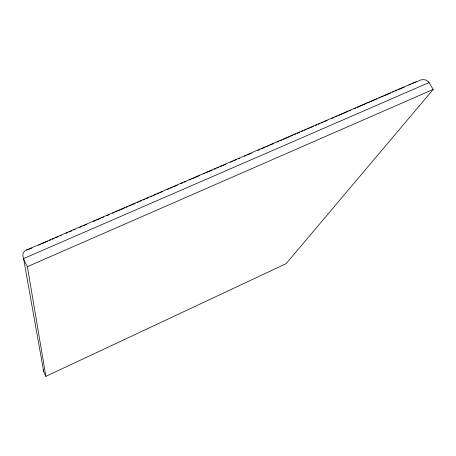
<?xml version="1.0" encoding="UTF-8"?>
<svg xmlns="http://www.w3.org/2000/svg" width="456" height="456" viewBox="0 0 456 456"><rect width="100%" height="100%" fill="white"/><g stroke="black" fill="none" stroke-linecap="round" stroke-linejoin="round"><path stroke-width="0.68" d="M415.37 82.325L420.751 79.931L423.407 79.64L425.796 80.005L428.52 81.704L433.2 89.427L286.094 263.682L45.885 376.36L43.708 371.668L43.229 369.639M416.265 81.601L26.533 250.002C18.958 253.154 25.194 262.268 27.383 266.663L45.885 376.36M27.383 266.663L433.2 89.427M429.136 82.542L23.569 258.592L43.708 371.668M29.344 249.164L31.954 248.035M38.486 245.208L40.447 244.365M41.752 243.8L47.635 241.258M49.59 240.409L50.901 239.845M52.206 239.28L54.167 238.437M55.472 237.872L58.083 236.744M60.044 235.894L61.349 235.33M65.921 233.352L67.881 232.509M69.187 231.944L71.803 230.816M73.758 229.966L75.063 229.402M79.64 227.424L81.596 226.581M82.906 226.016L86.822 224.318M93.355 221.496L95.315 220.653M96.621 220.088L100.542 218.39M101.848 217.825L103.808 216.982M107.074 215.568L109.03 214.725M112.296 213.311L114.256 212.462M115.562 211.897L117.523 211.054M118.828 210.49L124.71 207.947M126.016 207.383L127.971 206.534M129.282 205.969L131.237 205.126M132.548 204.562L135.158 203.433M137.119 202.584L138.424 202.019M139.73 201.455L141.691 200.606M142.996 200.041L144.957 199.198M146.262 198.634L148.873 197.505M150.833 196.656L152.139 196.091M153.45 195.527L155.405 194.678M156.716 194.113L158.671 193.27M159.982 192.706L162.592 191.571M167.164 189.599L169.125 188.75M170.43 188.185L172.391 187.342M173.696 186.778L177.618 185.079M180.878 183.671L182.839 182.822M184.144 182.257L186.105 181.414M189.371 180L191.332 179.151M192.637 178.587L199.825 175.486M203.091 174.072L205.046 173.223M206.357 172.659L212.234 170.122M214.195 169.273L215.5 168.709M216.805 168.144L218.766 167.295M220.071 166.731L225.948 164.189M230.525 162.216L232.48 161.367M233.785 160.803L236.402 159.674M238.363 158.83L239.668 158.26M244.239 156.288L246.2 155.439M247.505 154.875L251.421 153.182M257.953 150.36L259.914 149.511M261.22 148.947L265.141 147.254M266.446 146.69L268.407 145.84M269.713 145.276L273.634 143.583M276.9 142.175L278.855 141.326M280.166 140.761L282.121 139.912M283.432 139.348L289.309 136.811M290.614 136.241L292.575 135.398M293.881 134.833L295.841 133.984M297.147 133.42L299.757 132.291M301.718 131.448L303.023 130.878M304.329 130.313L306.289 129.47M307.595 128.905L309.556 128.056M310.861 127.492L313.477 126.363M315.438 125.514L316.743 124.95M318.049 124.385L320.009 123.542M321.315 122.977L323.275 122.128M324.581 121.564L327.191 120.435M331.763 118.457L333.724 117.614M335.029 117.049L336.99 116.2M338.295 115.636L342.217 113.943M343.522 113.379L347.443 111.686M348.749 111.121L350.71 110.272M353.976 108.859L355.931 108.015M357.236 107.451L366.385 103.495M367.69 102.931L369.651 102.087M370.956 101.523L376.833 98.98M378.793 98.137L380.099 97.567M381.404 97.003L383.365 96.159M384.67 95.595L390.553 93.052M392.508 92.203L393.819 91.639M395.124 91.075L397.085 90.231M398.39 89.667L404.267 87.124M408.838 85.147L410.799 84.303M412.104 83.739L414.721 82.61M26.533 250.002L28.688 249.443"/></g></svg>
